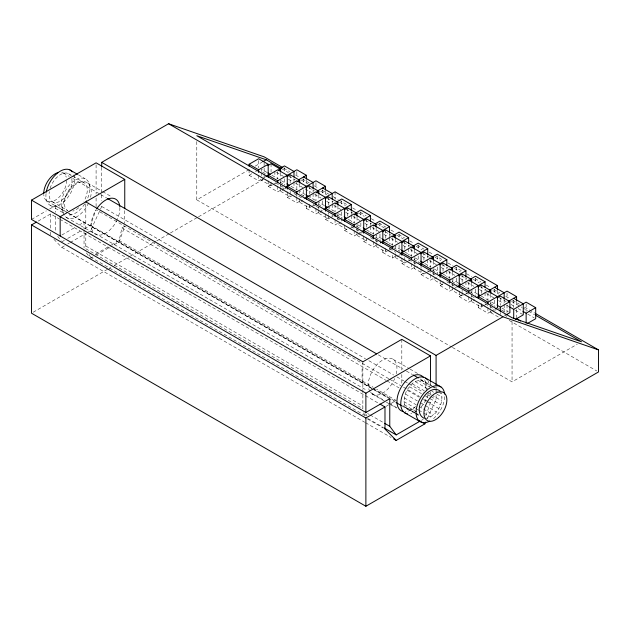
<?xml version="1.0" encoding="UTF-8"?>
<svg xmlns="http://www.w3.org/2000/svg" width="630" height="630" viewBox="0 0 630 630"><rect width="100%" height="100%" fill="white"/><g stroke="black" fill="none" stroke-linecap="round" stroke-linejoin="round"><path stroke-width="0.47" stroke-dasharray="3.15 2.36" d="M418.328 409.909L415.359 408.193C400.31 415.564 402.507 392.97 409.626 386.796C414.839 377.63 429.739 378.126 426.526 391.072M424.911 418.548C436.535 417.312 445.308 402.113 440.567 391.427M111.557 244.92L119.141 240.542L121.944 227.887L124.756 226.272L119.141 241.849L110.707 246.716M84.578 228.706L90.476 225.296L96.091 209.719L389.025 378.843M425.849 415.603L430.471 402.775L430.471 399.845M87.105 232.761L90.476 230.816L100.107 209.955M100.501 209.089L101.706 206.482L101.706 204.522M427.266 418.651L436.086 399.53L436.086 394.632M31.5 219.437L46.329 210.877M49.62 208.971L55.385 205.648L68.032 212.948M38.146 221.114L50.605 213.916L59.118 218.831M61.811 235.029L75.813 226.95M79.104 225.044L84.042 222.193L84.042 228.848M61.819 241.849L64.347 240.384M67.717 238.439L81.207 230.651M53.904 239.329L61.819 247.362L64.347 245.905M67.717 243.952L69.402 242.983M70.245 242.495L86.263 233.25M89.074 254.591L90.476 257.087L92.161 256.119M95.539 254.166L110.707 245.409M90.476 258.394L93.012 256.93M96.382 254.985L109.864 247.196M196.788 141.553L196.788 199.852L250.976 168.572M255.205 166.123L261.978 162.217M249.078 169.777L249.078 175.297L252.268 173.455M255.449 171.62L257.843 170.234M249.078 175.297L258.639 180.81L261.82 178.967M262.615 178.511L265.002 177.132M263.096 179.353L261.505 180.274L271.058 185.787L272.648 184.873M33.201 312.22L108.187 268.931M109.037 268.435L110.746 267.451M114.156 265.482L129.489 256.63M130.339 256.142L155.901 241.377M156.76 240.888L169.541 233.509M170.391 233.013L197.655 217.271M198.513 216.783L263.269 179.393M268.191 180.81L268.191 186.322L272.963 183.566M273.444 184.409L276.625 182.574M268.191 186.322L277.743 191.843L280.925 190M281.72 189.543L284.114 188.165M280.61 187.63L280.61 191.307L283.791 189.465M284.587 189.008L286.185 188.087M287.296 191.843L287.296 197.355L290.485 195.52M280.61 191.307L290.162 196.82L291.753 195.898M287.296 197.355L296.848 202.876L300.037 201.033M299.715 198.663L299.715 202.34L302.904 200.498M310.866 195.898L309.267 196.82L316.433 200.962M306.4 205.632L306.4 208.388L309.59 206.553M299.715 202.34L309.267 207.853L310.866 206.931M311.661 206.475L314.047 205.096M306.4 208.388L315.961 213.901L319.142 212.066M319.938 211.609L322.324 210.231M318.827 209.688L318.827 213.365L322.009 211.53M329.97 206.931L328.38 207.853L335.546 211.987M325.513 213.901L325.513 219.421L328.695 217.578M331.884 215.743L334.27 214.365M318.827 213.365L328.38 218.886L329.97 217.964M330.766 217.507L333.152 216.129M325.513 219.421L335.065 224.934L337.452 223.555M341.113 222.563L337.932 224.398L347.484 229.918L349.075 228.997M344.618 224.934L344.618 230.454L347.004 229.076M349.87 228.54L353.06 226.698M344.618 230.454L354.17 235.966L357.36 234.132M358.155 233.667L360.541 232.289M357.037 231.753L357.037 235.431L360.226 233.596M361.022 233.132L362.612 232.218M363.731 235.966L363.731 241.487L368.503 238.723M363.731 241.487L373.283 246.999L376.464 245.157M376.149 242.786L376.149 246.464L377.74 245.542M382.835 249.756L382.835 252.512L386.017 250.677M389.206 248.834L391.592 247.456M376.149 246.464L385.702 251.976L387.293 251.063M388.088 250.598L390.474 249.22M382.835 252.512L392.388 258.032L396.364 255.733M395.254 253.819L395.254 257.497L398.436 255.654M399.231 255.197L400.83 254.276M401.94 258.032L401.94 263.545L405.925 261.245M395.254 257.497L404.806 263.009L406.397 262.088M407.193 261.631L410.382 259.796M401.94 263.545L411.492 269.065L413.886 267.687M414.359 265.766L414.359 268.53L417.548 266.687M421.053 269.065L421.053 274.578L423.439 273.2M425.51 273.121L423.911 274.042L414.359 268.53M426.305 272.664L428.691 271.286M421.053 274.578L430.605 280.09L432.991 278.712M436.653 277.72L433.472 279.555L443.024 285.075L443.024 281.397M440.157 280.09L440.157 285.611L444.93 282.854M440.157 285.611L449.71 291.123L452.891 289.288M453.695 288.823L456.081 287.445M459.262 291.123L459.262 296.643L462.452 294.801M452.576 286.91L452.576 290.587L462.129 296.108L463.719 295.186M464.515 294.73L466.909 293.344M459.262 296.643L468.815 302.156L472.004 300.321M471.681 297.943L471.681 301.62L474.87 299.786M478.375 304.912L478.375 307.676L483.147 304.912M471.681 301.62L481.233 307.141L482.832 306.219M483.627 305.755L486.013 304.377M478.375 307.676L487.927 313.189L491.109 311.346M491.904 310.889L494.29 309.511M490.794 305.298L490.794 312.653L493.975 310.81M494.77 310.354L496.361 309.432M386.08 406.342L396.199 400.499L376.59 389.183M421.486 420.297L423.171 419.328M452.411 347.437L512.056 381.875L577.253 344.232M283.689 168.139L289.642 171.573M295.604 175.014L299.006 176.983M302.408 178.944L309.212 182.873M314.323 185.819L318.575 188.275M321.977 190.244L328.781 194.174M333.042 196.631L338.145 199.576M338.995 200.064L347.5 204.978M352.611 207.924L356.863 210.381M360.266 212.349L366.219 215.783M371.33 218.736L375.582 221.193M378.984 223.154L385.788 227.084M390.899 230.029L395.152 232.486M398.554 234.455L404.507 237.888M409.61 240.841L413.871 243.298M417.273 245.259L424.077 249.189M429.18 252.134L433.44 254.591M434.291 255.087L442.795 259.993M447.898 262.946L453.009 265.892M453.86 266.38L462.365 271.294M466.617 273.751L471.728 276.696M475.13 278.665L481.084 282.098M486.187 285.051L490.447 287.508M493.849 289.469L499.803 292.911M505.756 296.344L509.158 298.313M512.568 300.274L519.372 304.203M524.475 307.156L534.689 313.047M281.555 168.627L288.367 172.565M301.148 179.944L307.968 183.873M320.749 191.252L326.71 194.702M339.491 202.08L345.46 205.522M358.242 212.901L364.203 216.342M376.984 223.721L384.654 228.155M396.585 235.037L403.397 238.975M416.178 246.354L422.147 249.795M434.928 257.174L440.89 260.623M454.521 268.49L460.491 271.932M473.272 279.31L479.233 282.76M492.873 290.627L498.834 294.068M511.615 301.455L521.837 307.353M522.695 307.849L527.806 310.795M528.657 311.291L534.618 314.732M288.886 176.211L295.257 179.889M308.794 187.709L314.362 190.921M327.214 198.34L333.168 201.773M346.122 209.255L352.926 213.184M365.479 220.429L371.629 223.981M385.032 231.722L390.986 235.155M403.743 242.526L410.547 246.448M422.651 253.441L429.455 257.371M442.205 264.734L448.158 268.167M461.562 275.909L466.869 278.964M480.273 286.705L487.077 290.635M499.07 297.557L506.237 301.699M511.017 304.455L514.994 306.755M518.175 308.59L522.16 310.889M527.735 314.11L534.098 317.788M276.468 172.352L283.634 176.487M288.414 179.251L293.186 182.007M295.58 183.385L302.739 187.519M305.133 188.898L311.503 192.575M314.685 194.418L321.056 198.096M326.623 201.309L330.608 203.608M333.79 205.451L340.956 209.585M345.736 212.341L350.508 215.098M352.902 216.476L360.061 220.618M364.841 223.374L369.621 226.131M372.007 227.509L379.173 231.643M383.946 234.407L387.93 236.707M391.112 238.542L397.483 242.219M403.058 245.44L407.035 247.732M410.224 249.575L417.383 253.709M422.163 256.465L426.943 259.229M429.329 260.607L436.495 264.742M441.268 267.498L446.048 270.254M448.434 271.64L454.805 275.31M460.38 278.531L464.357 280.83M467.547 282.665L473.91 286.343M479.485 289.564L484.265 292.32M486.651 293.698L493.818 297.832M498.59 300.597L503.37 303.353M506.551 305.188L508.945 306.566M515.308 310.243L522.475 314.386M267.073 172.463L261.505 169.242L261.505 171.998M271.853 175.219L278.224 178.896M281.405 180.731L286.185 183.487M290.958 186.252L297.329 189.929M305.29 194.52L299.715 191.307L299.715 193.142M324.395 205.553L318.827 202.34L318.827 208.774M338.727 213.83L343.507 216.586M348.28 219.342L354.651 223.02M357.832 224.863L362.612 227.619M366.589 229.918L373.755 234.053M381.717 238.652L376.149 235.431L376.149 238.187M385.702 240.951L392.868 245.086M400.83 249.677L395.254 246.464L395.254 248.299M404.806 251.976L411.973 256.119M415.154 257.954L419.934 260.71M424.715 263.474L431.077 267.144M434.267 268.986L438.244 271.286M443.024 274.042L450.19 278.176M458.152 282.775L452.576 279.555L452.576 282.319M462.129 285.075L469.295 289.209M477.256 293.808L471.681 290.587L471.681 293.344M481.233 296.108L488.4 300.242M491.589 302.077L496.361 304.841M501.937 308.054L508.308 311.732M262.615 172.077L266.6 174.376M280.13 182.188L284.91 184.944M300.833 194.142L304.014 195.977M318.347 204.254L320.733 205.632M336.656 214.822L342.515 218.208M356.564 226.312L360.376 228.517M375.669 237.345L380.78 240.298M393.537 247.661L399.554 251.134M413.886 259.41L419.895 262.883M432.196 269.979L437.771 273.2M452.096 281.476L457.309 284.484M470.067 291.848L474.39 294.344M490.313 303.534L495.093 306.29M498.275 308.133L500.661 309.511M501.456 309.968L506.237 312.732M275.672 182.921L284.429 187.984M293.982 193.497L303.542 199.009M313.094 204.53L315.48 205.908M316.276 206.364L321.056 209.121M336.979 218.319L341.751 221.075L341.751 218.319M351.304 226.587L360.864 232.108M370.416 237.62L379.969 243.141M389.521 248.653L395.892 252.331M408.626 259.686L416.587 264.285M427.738 270.719L437.291 276.231M446.843 281.752L454.805 286.343M465.948 292.777L468.342 294.163M471.523 295.998L475.508 298.297L475.508 295.541M485.061 303.81L493.022 308.409M504.165 314.842L508.15 317.142M509.158 320.379L596.799 370.975M357.037 235.431L366.589 240.951L366.589 237.274M490.794 312.653L498.755 317.252M196.788 199.852L451.56 346.949M78.403 174.841L85.192 178.762M87.475 182.865L101.808 191.134M102.651 191.622L111.919 196.977M393.191 359.368L409.209 368.613M410.051 369.101L417.643 373.48M68.646 173.722L72.04 175.683M72.891 176.179L83.932 182.55A16.215 9.363 -60 0 1 83.932 201.269M63.291 172.966L69.245 176.408M72.655 178.377L99.902 194.103M100.753 194.599L106.714 198.04M378.331 354.855L403.027 369.109M406.437 371.078L412.39 374.519M420.06 378.945L431.952 385.812M432.802 386.308L436.204 388.269M421.092 380.181L431.282 386.064M432.078 386.521L434.676 388.025M418.32 380.449L429.361 386.828M435.771 390.529L437.472 391.506M438.322 391.994L441.717 393.955M415.359 381.717L427.242 388.576M431.912 391.277L433.613 392.254M437.007 394.215L442.11 397.16M412.39 383.875L424.281 390.742M427.282 392.474L430.676 394.435M431.526 394.923L441.717 400.814M101.706 206.482L365.471 358.761M368.873 360.722L393.545 374.968M396.947 376.937L403.759 380.866M404.61 381.355L408.012 383.323M408.862 383.812L423.321 392.167M427.581 394.624L430.133 396.097M430.983 396.585L436.086 399.53M409.626 386.796L421.509 393.663M425.281 395.837L440.567 404.665M389.875 379.339L400.956 385.733M403.499 387.198L419.517 396.443M424.573 399.365L427.943 401.31M428.786 401.798L430.471 402.775M407.248 390.269L419.139 397.136M423.462 399.633L426.014 401.105M426.856 401.593L438.748 408.46M121.944 227.887L386.214 380.465M387.072 380.953L399.003 387.844M405.429 394.065L417.32 400.932M421.092 403.106L424.486 405.066M425.337 405.562L436.377 411.933M404.279 397.916L416.17 404.783M419.17 406.515L422.572 408.476M423.415 408.965L433.605 414.855M403.893 401.57L414.934 407.949M418.753 410.154L422.998 412.603M423.848 413.091L430.644 417.013M404.279 404.775L418.336 412.886M52.432 201.805L67.717 210.633A16.215 9.363 -60 0 1 67.717 191.914A16.215 9.363 -60 0 1 83.932 182.55M119.141 240.542L373.18 387.214M90.476 225.296L372.062 387.867M372.913 388.363L395.908 401.633M402.72 405.57L414.642 412.453M415.493 412.941L418.895 414.91M405.429 407.303L414.768 412.697M415.572 413.162L419.013 415.146M68.875 213.436L371.881 388.371M372.732 388.868L388.064 397.711M47.077 201.049L67.512 212.845M68.363 213.342L373.188 389.332M374.039 389.82L395.325 402.113M402.137 406.043L414.894 413.406M415.745 413.894L419.139 415.855M50.557 205.522L64.142 213.365M90.476 230.816L366.999 390.466M370.409 392.427L384.016 400.286M389.12 403.239L396.782 407.657M66.339 217.413L94.996 233.958M372.054 393.923L385.544 401.704M386.387 402.192L389.757 404.137M390.6 404.625L396.498 408.035M59.968 219.327L364.565 395.183M365.416 395.671L378.181 403.043M85.806 245.999L362.864 405.956M367.621 413.493L369.33 414.477M370.18 414.965L383.804 422.832M90.476 257.087L365.833 416.06M368.093 418.674L383.426 427.526M367.117 418.722L383.284 428.053M61.819 247.362L364.715 422.242M365.565 422.73L391.096 437.464M363.439 412.863L366.369 416.784M86.389 252.906L89.31 256.827M57.724 236.36L61.236 241.062M365.668 413.713L367.07 416.217M526.137 303.999L526.137 311.354M516.584 301.234L516.584 306.755M516.584 309.511L516.584 317.788M513.718 300.132L513.718 307.487M512.056 321.631L512.056 381.875M507.032 292.966L507.032 298.478M507.032 304.912L507.032 312.267M504.165 300.132L504.165 302.896M504.165 304.731L504.165 312.086M500.346 297.943L500.346 305.298M500.346 312.653L500.346 314.488M497.48 290.209L497.48 294.801M494.613 289.099L494.613 293.698M494.613 300.132L494.613 306.566M490.794 294.265L490.794 298.864M490.794 301.62L490.794 304.377M487.927 292.966L487.927 300.321M487.927 307.676L487.927 313.189M485.061 289.107L485.061 290.942M485.061 292.777L485.061 298.297M481.233 285.075L481.233 293.344M481.233 303.463L481.233 307.141M475.508 278.074L475.508 282.665M475.508 289.099L475.508 294.62M471.681 283.232L471.681 287.831M471.681 294.265L471.681 297.021M468.815 281.933L468.815 289.288M468.815 296.643L468.815 302.156M465.948 278.074L465.948 279.909M465.948 281.752L465.948 288.186M462.129 274.042L462.129 282.319M462.129 289.674L462.129 291.509M462.129 292.43L462.129 296.108M456.396 267.041L456.396 271.64M456.396 278.074L456.396 283.587M452.576 272.207L452.576 276.798M452.576 283.232L452.576 285.996M449.71 270.9L449.71 278.255M449.71 285.611L449.71 291.123M446.843 267.041L446.843 268.876M446.843 270.719L446.843 277.153M443.024 263.009L443.024 271.286M437.291 256.008L437.291 260.607M437.291 267.041L437.291 273.475M436.086 386.788L436.086 389.726M436.086 390.71L436.086 393.648M433.472 261.174L433.472 265.766M433.472 268.53L433.472 271.286M433.472 272.207L433.472 274.964M430.605 259.867L430.605 267.222M430.605 274.578L430.605 280.09M430.471 382.26L430.471 386.166M430.471 392.033L430.471 394.963M427.738 256.008L427.738 257.843M427.738 259.686L427.738 266.12M423.911 251.976L423.911 260.253M421.053 265.387L421.053 268.144M418.186 244.975L418.186 249.575M418.186 256.008L418.186 262.442M414.359 250.141L414.359 254.74M414.359 257.497L414.359 260.253M414.359 261.174L414.359 264.852M411.492 248.834L411.492 256.19M411.492 263.545L411.492 269.065M408.626 244.975L408.626 246.818M408.626 248.653L408.626 255.087M404.806 240.943L404.806 249.22M404.806 257.497L404.806 263.009M401.814 339.342L401.814 370.598M401.814 374.503L401.814 383.3M399.073 233.943L399.073 238.542M399.073 244.975L399.073 251.409M395.254 239.109L395.254 243.708M392.388 237.809L392.388 245.157M392.388 255.276L392.388 258.032M389.521 233.943L389.521 236.707M389.521 237.62L389.521 244.054M385.702 229.918L385.702 238.187M385.702 248.299L385.702 251.976M379.969 222.91L379.969 227.509M379.969 233.943L379.969 240.376M376.149 228.076L376.149 232.675M376.149 239.109L376.149 241.865M373.283 226.776L373.283 234.132M373.283 241.487L373.283 246.999M370.416 222.918L370.416 225.674M370.416 226.587L370.416 233.029M366.589 218.886L366.589 227.154M362.864 361.825L362.864 408.712L85.806 248.755L85.806 233.25M362.077 368.928L362.077 384.371M360.864 211.885L360.864 216.476M360.864 222.91L360.864 228.43M357.037 217.043L357.037 221.642M357.037 224.398L357.037 227.154M357.037 228.076L357.037 230.832M354.17 215.743L354.17 223.099M354.17 230.454L354.17 235.966M351.304 211.885L351.304 214.641M351.304 215.562L351.304 221.996M347.484 207.853L347.484 216.129M341.751 200.852L341.751 204.53M341.751 211.885L341.751 217.397M337.932 206.018L337.932 210.609M337.932 213.365L337.932 216.129M337.932 217.043L337.932 219.807M335.065 191.843L335.065 199.198M335.065 204.711L335.065 212.066M335.065 219.421L335.065 224.934M332.199 200.852L332.199 203.608M332.199 204.53L332.199 210.042M328.38 196.82L328.38 205.096M328.38 212.452L328.38 214.287M328.38 215.208L328.38 218.886M325.513 190.921L325.513 196.442M322.647 189.819L322.647 193.497M322.647 200.852L322.647 206.364M318.827 194.985L318.827 199.576M315.961 182.645L315.961 188.165M315.961 193.678L315.961 201.033M315.961 208.388L315.961 213.901M313.094 189.819L313.094 192.575M313.094 193.497L313.094 199.009M309.267 185.787L309.267 194.064M309.267 204.175L309.267 207.853M306.4 179.889L306.4 185.409M303.542 178.786L303.542 182.464M303.542 189.819L303.542 196.253M299.715 183.952L299.715 188.551M296.848 171.62L296.848 176.211M296.848 180.81L296.848 190M296.848 194.599L296.848 196.434M296.848 197.355L296.848 202.876M293.982 178.786L293.982 181.542M293.982 182.464L293.982 187.984M290.162 174.762L290.162 183.031M290.162 191.307L290.162 196.82M284.429 167.753L284.429 171.431M284.429 178.786L284.429 185.22M280.61 172.919L280.61 177.518M280.61 180.274L280.61 183.031M280.61 183.952L280.61 186.708M277.743 171.62L277.743 178.967M277.743 186.322L277.743 191.843M274.877 171.431L274.877 176.951M271.058 163.729L271.058 171.998M271.058 182.109L271.058 185.787M264.12 162.595L264.12 173.148M264.12 174.108L264.12 176.983M261.505 172.919L261.505 175.675M258.639 160.587L258.639 167.942M258.639 175.297L258.639 180.81M124.756 210.641L124.756 223.335M101.706 167.257L101.706 200.6M96.091 164.792L96.091 194.095M96.091 198.001L96.091 206.79M85.806 203.829L85.806 229.328M84.042 229.8L84.042 247.873M55.385 205.648L55.385 212.302M55.385 216.106L55.385 231.32M50.605 213.916L50.605 228.312M50.605 232.147L50.605 235.022M369.912 391.616A20.27 11.702 -60 0 1 381.378 360.872A20.27 11.702 -60 0 1 396.286 373.74M394.711 378.567A20.27 11.702 -60 0 1 370.369 392.293M119.873 207.427A20.27 11.702 -60 0 1 117.653 218.61M117.306 219.405A20.27 11.702 -60 0 1 96.114 234.581A20.27 11.702 -60 0 1 95.886 210.066M424.754 379.764A20.27 11.702 -60 0 1 424.951 390.285M415.587 406.492A20.27 11.702 -60 0 1 405.224 411.681M444.709 396.687A20.27 11.702 -60 0 1 432.007 419.73M64.189 215.114A20.27 11.702 -60 0 1 75.663 184.369A20.27 11.702 -60 0 1 90.57 197.229M88.641 202.852A20.27 11.702 -60 0 1 64.646 215.791M61.756 172.368A16.215 9.363 -60 0 1 66.252 177.188M66.646 180.385A16.215 9.363 -60 0 1 55.558 200.025A16.215 9.363 -60 0 1 43.738 194.473M427.817 380.425A20.27 11.702 -60 0 1 429.44 386.993M428.093 394.9A20.27 11.702 -60 0 1 420.588 407.523M416.721 410.902A20.27 11.702 -60 0 1 410.791 413.666M78.789 207.664A16.215 9.363 -60 0 1 72.859 211.089M50.069 188.425A16.215 9.363 -60 0 1 59.945 174.896A16.215 9.363 -60 0 1 70.466 175.416M71.781 178.692A16.215 9.363 -60 0 1 60.543 201.001A16.215 9.363 -60 0 1 49.297 191.67M73.899 174.856A20.27 11.702 -60 0 1 60.866 203.9A20.27 11.702 -60 0 1 46.242 192.237M63.433 212.428A20.27 11.702 -60 0 1 66.622 188.709A20.27 11.702 -60 0 1 85.798 179.085A20.27 11.702 -60 0 1 86.499 200.852M84.735 203.907A20.27 11.702 -60 0 1 67.3 214.854"/><path stroke-width="0.94" d="M393.648 438.945L396.199 440.417L424.856 423.864L425.659 422.131M419.8 421.273L396.199 434.897L389.765 426.274L389.765 398.695L365.88 412.485L31.5 219.437L31.5 200.127L96.091 162.839L124.756 179.385L124.756 208.688M101.706 166.273L101.706 162.351L168.58 123.74L264.12 156.838L282.839 167.643M535.539 313.543L598.5 349.894L598.5 371.952L365.88 506.26L31.5 313.204L31.5 224.949L36.485 222.075M124.756 179.385L60.165 216.681L60.165 235.982M249.078 166.099L249.078 164.265L258.639 158.744L268.191 164.265L268.191 177.132M262.828 161.729L266.214 159.768L281.555 168.627M249.078 164.265L258.639 169.777L268.191 164.265M267.868 165.564L271.058 163.729L280.61 169.242L280.61 171.998M265.805 176.676L277.743 169.777L287.296 175.297L287.296 189.087M278.862 169.131L284.429 165.918L293.982 171.431L293.982 176.951M278.224 170.62L280.61 169.242M268.191 175.297L277.743 180.81L296.848 169.777L306.4 175.297L306.4 178.975M286.981 176.597L290.162 174.762L299.715 180.274L299.715 183.031M285.705 187.244L296.848 180.81L306.4 186.322L306.4 199.198M298.447 179.889L306.4 175.297M297.329 181.653L299.715 180.274M287.296 186.322L296.848 191.843L315.961 180.81L325.513 186.322L325.513 190M306.086 187.63L309.267 185.787L318.827 191.307L318.827 194.064M304.81 198.277L315.961 191.843L325.513 197.355L325.513 211.144M317.071 191.197L325.513 186.322M316.433 192.685L318.827 191.307M306.4 197.355L315.961 202.876L335.065 191.843L497.48 285.611L497.48 289.288M325.19 198.663L328.38 196.82L337.932 202.34L337.932 205.096M323.922 209.31L335.065 202.876L344.618 208.388L344.618 221.256M336.979 201.773L341.751 199.009L351.304 204.53L351.304 210.963M335.546 203.718L337.932 202.34M325.513 208.388L335.065 213.901L351.304 204.53M344.303 209.688L347.484 207.853L357.037 213.365L357.037 216.129M343.027 220.343L354.17 213.901L363.731 219.421L363.731 233.21M355.288 213.263L360.864 210.042L370.416 215.562L370.416 221.075M354.651 214.751L357.037 213.365M344.618 219.421L354.17 224.934L370.416 215.562M363.408 220.72L366.589 218.886L376.149 224.398L376.149 227.154M362.132 231.368L373.283 224.934L382.835 230.454L382.835 243.322M375.189 223.831L379.969 221.075L389.521 226.587L389.521 233.029M373.755 225.776L376.149 224.398M363.731 230.454L373.283 235.966L389.521 226.587M382.512 231.753L385.702 229.918L395.254 235.431L395.254 238.187M380.449 242.865L392.388 235.966L401.94 241.487L401.94 255.276M393.506 235.321L399.073 232.108L408.626 237.62L408.626 243.141M392.868 236.809L395.254 235.431M382.835 241.487L392.388 246.999L408.626 237.62M401.625 242.786L404.806 240.943L414.359 246.464L414.359 249.22M400.349 253.433L411.492 246.999L421.053 252.512L421.053 265.387M412.611 246.354L418.186 243.141L427.738 248.653L427.738 255.087M411.973 247.842L414.359 246.464M401.94 252.512L411.492 258.032L427.738 248.653M420.73 253.819L423.911 251.976L433.472 257.497L433.472 260.253M419.454 264.466L430.605 258.032L440.157 263.545L440.157 277.334M431.715 257.386L437.291 254.173L446.843 259.686L446.843 265.198M431.077 258.875L433.472 257.497M421.053 263.545L430.605 269.065L446.843 259.686M439.834 264.852L443.024 263.009L452.576 268.53L452.576 271.286M438.567 275.499L449.71 269.065L459.262 274.578L459.262 287.445M451.623 267.963L456.396 265.198L465.948 270.719L465.948 277.153M450.19 269.908L452.576 268.53M440.157 274.578L449.71 280.09L465.948 270.719M458.947 275.877L462.129 274.042L471.681 279.555L471.681 282.319M456.876 286.989L468.815 280.09L478.375 285.611L478.375 298.478M469.933 279.452L475.508 276.231L485.061 281.752L485.061 287.264M469.295 280.941L471.681 279.555M459.262 285.611L468.815 291.123L485.061 281.752M478.052 286.91L481.233 285.075L490.794 290.587L490.794 293.344M476.776 297.557L487.927 291.123L497.48 296.643L497.48 307.676L495.889 308.59M489.518 290.209L497.48 285.611M488.4 291.966L490.794 290.587M478.375 296.643L487.927 302.156L507.032 291.123L516.584 296.643L516.584 300.321M497.157 297.943L500.346 296.108L509.898 301.62L509.898 312.653L505.914 314.953M508.15 301.51L516.584 296.643M497.157 305.298L500.346 307.133L509.898 301.62M31.5 200.127L365.88 393.183L430.471 355.887L430.471 381.284M509.741 307.03L513.718 309.33L526.137 302.156L535.697 307.676L535.697 318.701L527.735 323.3M101.706 162.351L436.086 355.407L502.96 316.795L598.5 349.894M515.308 319.441L523.27 314.842L523.27 303.81L513.718 298.297M522.955 311.354L526.137 313.189L535.697 307.676M31.5 224.949L365.88 418.005L384.985 406.972L384.985 429.038L396.199 440.417M424.116 418.304C410.776 411.673 427.549 382.623 439.96 390.86M266.214 159.768L196.788 135.718L512.056 317.74L581.49 341.791L535.476 315.228M303.542 176.951L313.094 182.464L313.094 188.898M322.647 187.984L332.199 193.497L332.199 199.009M494.613 287.264L504.165 292.777L504.165 299.218M267.868 172.919L270.262 174.297M286.981 183.952L289.367 185.33M306.086 194.985L308.472 196.363M325.19 206.018L327.584 207.396M344.303 217.043L346.689 218.421M363.408 228.076L365.794 229.454M382.512 239.109L384.906 240.487M401.625 250.141L404.011 251.52M420.73 261.174L423.116 262.552M439.834 272.207L442.228 273.585M458.947 283.232L461.333 284.61M478.052 294.265L480.438 295.643M516.584 318.701L520.569 321.001M168.58 123.74L502.96 316.795M430.471 355.887L401.814 339.342L362.864 361.825L85.806 201.868M69.906 169.935L77.553 174.352M425.675 378.118L440.961 386.946M107.565 198.529L376.63 353.871M413.248 375.015L418.351 377.961M396.183 402.601L401.286 405.555M419.753 420.919L424.856 423.864M404.539 412.674L419.824 421.502M379.882 404.027L384.985 406.972M384.654 423.328L389.765 426.274M384.276 428.014L396.199 434.897M526.137 313.189L526.137 323.3M513.718 309.33L513.718 318.52M500.346 307.133L500.346 311.732M487.927 302.156L487.927 303.999M468.815 291.123L468.815 292.966M449.71 280.09L449.71 282.854M436.086 355.407L436.086 384.82M430.605 269.065L430.605 270.9M411.492 258.032L411.492 259.867M392.388 246.999L392.388 248.834M373.283 235.966L373.283 238.723M365.88 393.183L365.88 412.485M365.88 418.005L365.88 506.26M354.17 224.934L354.17 226.776M335.065 213.901L335.065 216.665M315.961 202.876L315.961 204.711M296.848 191.843L296.848 193.678M277.743 180.81L277.743 182.645M258.639 169.777L258.639 172.533M96.847 208.593A20.27 11.702 -60 0 1 111.171 198.222A20.27 11.702 -60 0 1 119.802 206.593M403.578 411.595A20.27 11.702 -60 0 1 401.271 387.143A20.27 11.702 -60 0 1 423.541 377.543M429.762 421.116A20.27 11.702 -60 0 1 416.06 412.634A20.27 11.702 -60 0 1 429.526 388.206A20.27 11.702 -60 0 1 444.63 394.136M43.714 193.623A16.215 9.363 -60 0 1 58.149 172.51M407.405 413.8A20.27 11.702 -60 0 1 405.09 389.348A20.27 11.702 -60 0 1 427.36 379.748M46.242 192.237A20.27 11.702 -60 0 1 57.739 172.872A20.27 11.702 -60 0 1 72.316 171.856M438.385 417.611A16.215 9.363 -60 0 0 443.528 392.498A16.215 9.363 -60 0 0 424.344 409.5A16.215 9.363 -60 0 0 438.385 417.611"/></g></svg>
